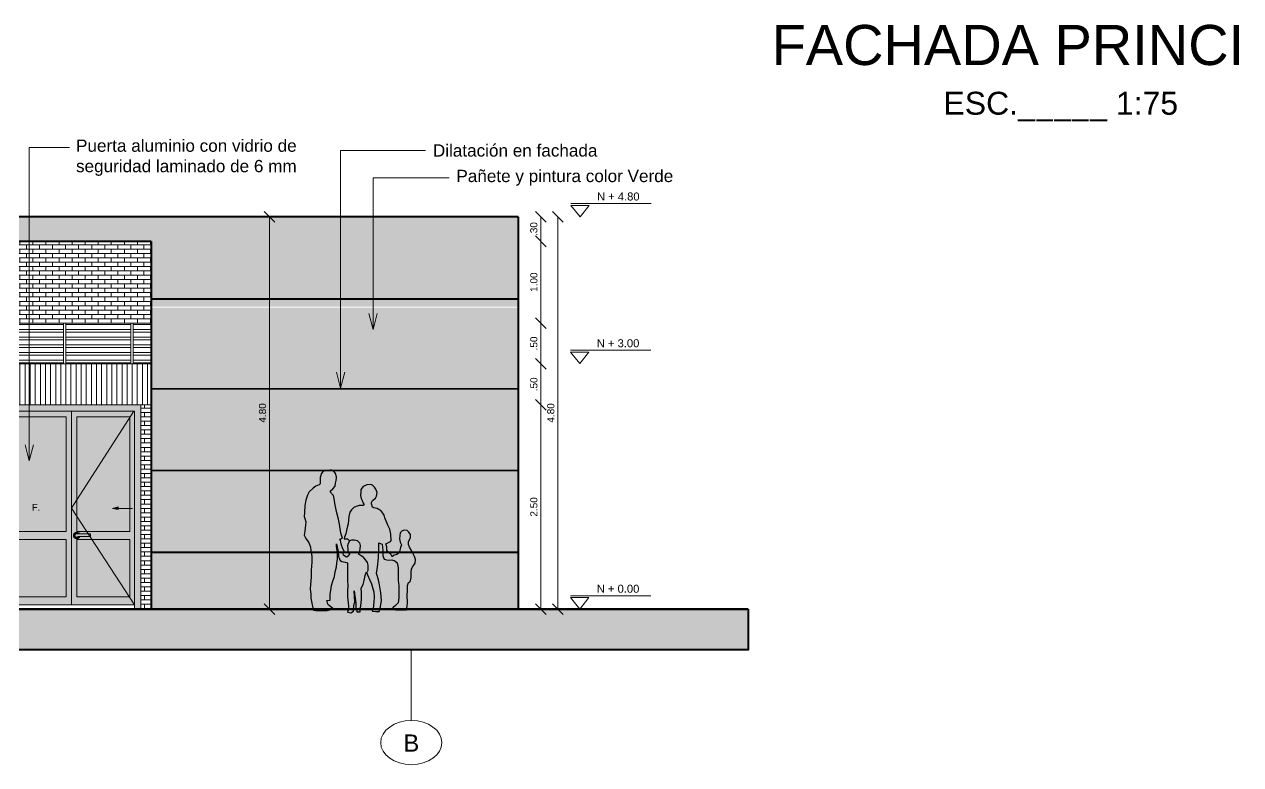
# Model space of a CAD drawing. Header units: metres. Extents: x 98211 to 98447, y 101204 to 101327.
# Drawn here: x 98413.26 to 98428.15, y 101306.68 to 101315.74 of the extents above; entities that cross this region are included whole.
import ezdxf
from ezdxf import colors
from ezdxf.entities.mleader import LeaderData, LeaderLine
from ezdxf.enums import TextEntityAlignment as Align
from ezdxf.math import Vec2, Vec3

# ---------------------------------------------------------------- set-up
doc = ezdxf.new("R2010")
doc.units = ezdxf.units.M
doc.header["$LTSCALE"] = 8
doc.header["$MEASUREMENT"] = 0
doc.header["$PDMODE"] = 1
doc.linetypes.add('DASHDOTX2', pattern=[2, 1, -0.5, 0, -0.5])
doc.linetypes.add('HIDDEN', pattern=[0.375, 0.25, -0.125])
doc.layers.get('0').update_dxf_attribs({"linetype": 'CONTINUOUS', "lineweight": 9})
doc.layers.get('DEFPOINTS').update_dxf_attribs({"linetype": 'CONTINUOUS'})
for name, color, linetype, lineweight in [('A-PLAN-ACHU1', 105, 'CONTINUOUS', 9), ('A-PLAN-ACHU3', 250, 'CONTINUOUS', 0), ('A-PUER', 36, 'CONTINUOUS', 13), ('A-VENT', 1, 'CONTINUOUS', 15), ('A_ACHURADADOS', 9, 'CONTINUOUS', 0), ('A_CARP-MAD', 46, 'CONTINUOUS', 18), ('A_EJES', 75, 'DASHDOTX2', 5), ('A_MURO-ACHU', 254, 'CONTINUOUS', 0), ('A_PLAN-3', 51, 'CONTINUOUS', 40), ('A_PLAN-5', 100, 'CONTINUOUS', 20), ('A_PLAN-8', 8, 'CONTINUOUS', 13), ('A_PROY', 16, 'HIDDEN', 5), ('A_PUER', 134, 'CONTINUOUS', 18), ('A_TEXT-DIM', 54, 'CONTINUOUS', 13), ('A_TEXT-IDEN', 5, 'CONTINUOUS', 18), ('A_TEXT-NIVL', 54, 'CONTINUOUS', 20), ('A_TEXT-NOTA', 53, 'CONTINUOUS', 20), ('A_TEXT-SIMB', 195, 'CONTINUOUS', 20), ('A_TEXT-TITL', 6, 'CONTINUOUS', 20), ('A_ZONA INTERVENCIÓN', 10, 'CONTINUOUS', 60)]:
    doc.layers.add(name, color=color, linetype=linetype, lineweight=lineweight)
doc.layers.add('ALZADOS$0$personas', color=7, linetype='CONTINUOUS')
doc.layers.add('ALZADOS$0$tr-blanco', color=7, linetype='CONTINUOUS')
doc.styles.add('ARIAL', font='arial.ttf')
doc.styles.add('DIM', font='arial.ttf')
doc.dimstyles.new('BAN_REP_1-50-2', dxfattribs={"dimtxt": 0.0875, "dimasz": 0.1313, "dimexe": 0.15, "dimexo": 0.03, "dimgap": 0.04, "dimtad": 1, "dimzin": 4, "dimdsep": 46, "dimtxsty": 'ARIAL', "dimblk": 'OBLIQUE', "dimcen": 0.075, "dimse1": 1, "dimse2": 1, "dimclrd": 256, "dimclre": 256, "dimclrt": 256, "dimadec": 0, "dimazin": 0, "dimtfac": 1, "dimtix": 1, "dimtofl": 0, "dimtmove": 1, "dimatfit": 3, "dimldrblk": 'OPEN90', "dimfxl": 1, "dimtolj": 1, "dimtzin": 0, "dimlwd": -1, "dimlwe": -1, "dimarcsym": 0})

# ---------------------------------------------------------------- blocks, each defined once
blk = doc.blocks.new('ALZADOS$0$02')
at = {"layer": 'ALZADOS$0$tr-blanco'}
h = blk.add_hatch(color=256, dxfattribs=at)
h.paths.add_polyline_path([(-0.341, 1.551), (-0.308, 1.584), (-0.279, 1.616), (-0.273, 1.655), (-0.266, 1.691), (-0.26, 1.72), (-0.26, 1.739), (-0.273, 1.782), (-0.292, 1.804), (-0.321, 1.824), (-0.347, 1.824), (-0.376, 1.82), (-0.419, 1.814), (-0.441, 1.798), (-0.461, 1.775), (-0.464, 1.756), (-0.471, 1.73), (-0.471, 1.694), (-0.474, 1.675), (-0.474, 1.649), (-0.483, 1.632), (-0.529, 1.616), (-0.561, 1.593), (-0.613, 1.542), (-0.636, 1.499), (-0.655, 1.438), (-0.668, 1.366), (-0.675, 1.279), (-0.678, 1.224), (-0.668, 1.201), (-0.655, 1.159), (-0.662, 1.113), (-0.668, 1.036), (-0.678, 0.984), (-0.665, 0.958), (-0.646, 0.929), (-0.62, 0.89), (-0.597, 0.831), (-0.591, 0.789), (-0.581, 0.714), (-0.581, 0.637), (-0.587, 0.533), (-0.587, 0.445), (-0.597, 0.351), (-0.6, 0.29), (-0.591, 0.231), (-0.591, 0.173), (-0.578, 0.108), (-0.568, 0.05), (-0.558, 0.02), (-0.526, 0.014), (-0.454, 0.014), (-0.38, 0.014), (-0.312, 0.033), (-0.308, 0.043), (-0.357, 0.079), (-0.373, 0.098), (-0.38, 0.131), (-0.386, 0.144), (-0.344, 0.15), (-0.341, 0.225), (-0.334, 0.273), (-0.324, 0.338), (-0.308, 0.393), (-0.289, 0.455), (-0.279, 0.513), (-0.26, 0.578), (-0.256, 0.624), (-0.25, 0.679), (-0.25, 0.76), (-0.26, 0.844), (-0.26, 0.873), (-0.24, 0.776), (-0.234, 0.705), (-0.224, 0.679), (-0.214, 0.659), (-0.191, 0.646), (-0.149, 0.64), (-0.12, 0.63), (-0.12, 0.601), (-0.12, 0.536), (-0.12, 0.468), (-0.12, 0.403), (-0.117, 0.335), (-0.12, 0.27), (-0.12, 0.192), (-0.11, 0.114), (-0.101, 0.03), (-0.11, 0.019), (-0.12, -0.006), (-0.075, -0.013), (-0.042, 0.006), (-0.041, 0.031), (-0.042, 0.033), (-0.036, 0.069), (-0.032, 0.101), (-0.026, 0.124), (-0.034, 0.269), (-0.013, 0.111), (-0.013, 0.046), (-0.005, 0.036), (0, 0), (0.042, 0), (0.041, 0.036), (0.04, 0.032), (0.052, 0.072), (0.062, 0.163), (0.062, 0.247), (0.055, 0.303), (0.084, 0.351), (0.097, 0.403), (0.107, 0.468), (0.127, 0.513), (0.14, 0.474), (0.169, 0.406), (0.191, 0.358), (0.204, 0.312), (0.221, 0.254), (0.224, 0.192), (0.221, 0.124), (0.211, 0.043), (0.198, 0.007), (0.247, 0.001), (0.289, 0.004), (0.305, 0.062), (0.318, 0.144), (0.308, 0.244), (0.295, 0.348), (0.279, 0.41), (0.263, 0.465), (0.256, 0.491), (0.269, 0.575), (0.279, 0.692), (0.286, 0.796), (0.286, 0.886), (0.328, 0.87), (0.337, 0.786), (0.337, 0.721), (0.354, 0.676), (0.406, 0.663), (0.451, 0.666), (0.49, 0.656), (0.522, 0.63), (0.535, 0.565), (0.535, 0.461), (0.535, 0.4), (0.542, 0.332), (0.542, 0.244), (0.542, 0.179), (0.535, 0.114), (0.493, 0.075), (0.467, 0.056), (0.461, 0.046), (0.477, 0.027), (0.501, 0.022), (0.586, 0.025), (0.639, 0.024), (0.649, 0.069), (0.652, 0.114), (0.649, 0.212), (0.652, 0.27), (0.655, 0.338), (0.668, 0.374), (0.688, 0.384), (0.701, 0.439), (0.701, 0.504), (0.704, 0.552), (0.724, 0.581), (0.753, 0.624), (0.756, 0.672), (0.746, 0.711), (0.711, 0.779), (0.681, 0.831), (0.665, 0.864), (0.668, 0.899), (0.691, 0.954), (0.691, 0.993), (0.672, 1.026), (0.649, 1.045), (0.61, 1.052), (0.584, 1.042), (0.561, 1.016), (0.555, 0.98), (0.552, 0.938), (0.561, 0.896), (0.578, 0.86), (0.565, 0.825), (0.552, 0.776), (0.519, 0.74), (0.503, 0.731), (0.471, 0.724), (0.458, 0.708), (0.438, 0.74), (0.402, 0.773), (0.386, 0.792), (0.386, 0.834), (0.373, 0.873), (0.435, 0.903), (0.445, 0.916), (0.438, 1), (0.425, 1.061), (0.402, 1.113), (0.363, 1.207), (0.354, 1.243), (0.337, 1.269), (0.308, 1.302), (0.286, 1.318), (0.263, 1.331), (0.221, 1.337), (0.204, 1.347), (0.191, 1.389), (0.191, 1.405), (0.204, 1.434), (0.243, 1.464), (0.253, 1.49), (0.263, 1.535), (0.247, 1.577), (0.23, 1.603), (0.204, 1.629), (0.178, 1.639), (0.13, 1.632), (0.084, 1.613), (0.052, 1.574), (0.052, 1.542), (0.049, 1.496), (0.055, 1.457), (0.071, 1.434), (0.084, 1.399), (0.094, 1.376), (0.084, 1.366), (0.032, 1.366), (-0.01, 1.357), (-0.036, 1.34), (-0.068, 1.314), (-0.091, 1.282), (-0.101, 1.224), (-0.11, 1.133), (-0.127, 1.068), (-0.14, 1.003), (-0.159, 0.958), (-0.162, 0.938), (-0.12, 0.938), (-0.101, 0.922), (-0.091, 0.916), (-0.109, 0.88), (-0.118, 0.847), (-0.115, 0.805), (-0.115, 0.783), (-0.117, 0.77), (-0.092, 0.746), (-0.102, 0.724), (-0.127, 0.701), (-0.143, 0.705), (-0.172, 0.727), (-0.175, 0.753), (-0.162, 0.776), (-0.185, 0.821), (-0.195, 0.857), (-0.204, 0.896), (-0.208, 0.922), (-0.217, 0.935), (-0.185, 0.945), (-0.204, 1.01), (-0.224, 1.126), (-0.237, 1.191), (-0.256, 1.272), (-0.279, 1.373), (-0.292, 1.46), (-0.302, 1.496), (-0.324, 1.522), (-0.334, 1.538)])
edge = h.paths.add_edge_path(flags=16)
edge.add_line((-0.091, 0.919), (-0.062, 0.924))
edge.add_line((-0.062, 0.924), (-0.029, 0.924))
edge.add_line((-0.029, 0.924), (0.006, 0.916))
edge.add_line((0.006, 0.916), (0.036, 0.886))
edge.add_line((0.036, 0.886), (0.045, 0.851))
edge.add_line((0.045, 0.851), (0.039, 0.805))
edge.add_line((0.039, 0.805), (0.029, 0.772))
edge.add_line((0.029, 0.772), (0.016, 0.75))
edge.add_line((0.016, 0.75), (0.068, 0.714))
edge.add_line((0.068, 0.714), (0.101, 0.679))
edge.add_line((0.101, 0.679), (0.136, 0.633))
edge.add_line((0.136, 0.633), (0.143, 0.601))
edge.add_line((0.143, 0.601), (0.143, 0.552))
edge.add_line((0.143, 0.552), (0.143, 0.53))
edge.add_line((0.143, 0.53), (0.133, 0.513))
blk.add_lwpolyline([(-0.341, 1.551), (-0.308, 1.584), (-0.279, 1.616), (-0.273, 1.655), (-0.266, 1.691), (-0.26, 1.72), (-0.26, 1.739), (-0.273, 1.782), (-0.292, 1.804), (-0.321, 1.824), (-0.347, 1.824), (-0.376, 1.82), (-0.419, 1.814), (-0.441, 1.798), (-0.461, 1.775), (-0.464, 1.756), (-0.471, 1.73), (-0.471, 1.694), (-0.474, 1.675), (-0.474, 1.649), (-0.483, 1.632), (-0.529, 1.616), (-0.561, 1.593), (-0.613, 1.542), (-0.636, 1.499), (-0.655, 1.438), (-0.668, 1.366), (-0.675, 1.279), (-0.678, 1.224), (-0.668, 1.201), (-0.655, 1.159), (-0.662, 1.113), (-0.668, 1.036), (-0.678, 0.984), (-0.665, 0.958), (-0.646, 0.929), (-0.62, 0.89), (-0.597, 0.831), (-0.591, 0.789), (-0.581, 0.714), (-0.581, 0.637), (-0.587, 0.533), (-0.587, 0.445), (-0.597, 0.351), (-0.6, 0.29), (-0.591, 0.231), (-0.591, 0.173), (-0.578, 0.108), (-0.568, 0.05), (-0.558, 0.02), (-0.526, 0.014), (-0.454, 0.014), (-0.38, 0.014), (-0.312, 0.033), (-0.308, 0.043), (-0.357, 0.079), (-0.373, 0.098), (-0.38, 0.131), (-0.386, 0.144), (-0.344, 0.15), (-0.341, 0.225), (-0.334, 0.273), (-0.324, 0.338), (-0.308, 0.393), (-0.289, 0.455), (-0.279, 0.513), (-0.26, 0.578), (-0.256, 0.624), (-0.25, 0.679), (-0.25, 0.76), (-0.26, 0.844), (-0.26, 0.873), (-0.24, 0.776), (-0.234, 0.705), (-0.224, 0.679), (-0.214, 0.659), (-0.191, 0.646), (-0.149, 0.64), (-0.12, 0.63), (-0.12, 0.601), (-0.12, 0.536), (-0.12, 0.468), (-0.12, 0.403), (-0.117, 0.335), (-0.12, 0.27), (-0.12, 0.192), (-0.11, 0.114), (-0.101, 0.03), (-0.11, 0.019), (-0.12, -0.006), (-0.075, -0.013), (-0.042, 0.006), (-0.041, 0.031), (-0.042, 0.033), (-0.036, 0.069), (-0.032, 0.101), (-0.026, 0.124), (-0.034, 0.269), (-0.013, 0.111), (-0.013, 0.046), (-0.005, 0.036), (0, 0), (0.042, 0), (0.041, 0.036), (0.04, 0.032), (0.052, 0.072), (0.062, 0.163), (0.062, 0.247), (0.055, 0.303), (0.084, 0.351), (0.097, 0.403), (0.107, 0.468), (0.127, 0.513), (0.14, 0.474), (0.169, 0.406), (0.191, 0.358), (0.204, 0.312), (0.221, 0.254), (0.224, 0.192), (0.221, 0.124), (0.211, 0.043), (0.198, 0.007), (0.247, 0.001), (0.289, 0.004), (0.305, 0.062), (0.318, 0.144), (0.308, 0.244), (0.295, 0.348), (0.279, 0.41), (0.263, 0.465), (0.256, 0.491), (0.269, 0.575), (0.279, 0.692), (0.286, 0.796), (0.286, 0.886), (0.328, 0.87), (0.337, 0.786), (0.337, 0.721), (0.354, 0.676), (0.406, 0.663), (0.451, 0.666), (0.49, 0.656), (0.522, 0.63), (0.535, 0.565), (0.535, 0.461), (0.535, 0.4), (0.542, 0.332), (0.542, 0.244), (0.542, 0.179), (0.535, 0.114), (0.493, 0.075), (0.467, 0.056), (0.461, 0.046), (0.477, 0.027), (0.501, 0.022), (0.586, 0.025), (0.639, 0.024), (0.649, 0.069), (0.652, 0.114), (0.649, 0.212), (0.652, 0.27), (0.655, 0.338), (0.668, 0.374), (0.688, 0.384), (0.701, 0.439), (0.701, 0.504), (0.704, 0.552), (0.724, 0.581), (0.753, 0.624), (0.756, 0.672), (0.746, 0.711), (0.711, 0.779), (0.681, 0.831), (0.665, 0.864), (0.668, 0.899), (0.691, 0.954), (0.691, 0.993), (0.672, 1.026), (0.649, 1.045), (0.61, 1.052), (0.584, 1.042), (0.561, 1.016), (0.555, 0.98), (0.552, 0.938), (0.561, 0.896), (0.578, 0.86), (0.565, 0.825), (0.552, 0.776), (0.519, 0.74), (0.503, 0.731), (0.471, 0.724), (0.458, 0.708), (0.438, 0.74), (0.402, 0.773), (0.386, 0.792), (0.386, 0.834), (0.373, 0.873), (0.435, 0.903), (0.445, 0.916), (0.438, 1), (0.425, 1.061), (0.402, 1.113), (0.363, 1.207), (0.354, 1.243), (0.337, 1.269), (0.308, 1.302), (0.286, 1.318), (0.263, 1.331), (0.221, 1.337), (0.204, 1.347), (0.191, 1.389), (0.191, 1.405), (0.204, 1.434), (0.243, 1.464), (0.253, 1.49), (0.263, 1.535), (0.247, 1.577), (0.23, 1.603), (0.204, 1.629), (0.178, 1.639), (0.13, 1.632), (0.084, 1.613), (0.052, 1.574), (0.052, 1.542), (0.049, 1.496), (0.055, 1.457), (0.071, 1.434), (0.084, 1.399), (0.094, 1.376), (0.084, 1.366), (0.032, 1.366), (-0.01, 1.357), (-0.036, 1.34), (-0.068, 1.314), (-0.091, 1.282), (-0.101, 1.224), (-0.11, 1.133), (-0.127, 1.068), (-0.14, 1.003), (-0.159, 0.958), (-0.162, 0.938), (-0.12, 0.938), (-0.101, 0.922), (-0.091, 0.916), (-0.109, 0.88), (-0.118, 0.847), (-0.115, 0.805), (-0.115, 0.783), (-0.117, 0.77), (-0.092, 0.746), (-0.102, 0.724), (-0.127, 0.701), (-0.143, 0.705), (-0.172, 0.727), (-0.175, 0.753), (-0.162, 0.776), (-0.185, 0.821), (-0.195, 0.857), (-0.204, 0.896), (-0.208, 0.922), (-0.217, 0.935), (-0.185, 0.945), (-0.204, 1.01), (-0.224, 1.126), (-0.237, 1.191), (-0.256, 1.272), (-0.279, 1.373), (-0.292, 1.46), (-0.302, 1.496), (-0.324, 1.522), (-0.334, 1.538)], close=True)
blk.add_lwpolyline([(-0.091, 0.919), (-0.062, 0.924), (-0.029, 0.924), (0.006, 0.916), (0.036, 0.886), (0.045, 0.851), (0.039, 0.805), (0.029, 0.772), (0.016, 0.75), (0.068, 0.714), (0.101, 0.679), (0.136, 0.633), (0.143, 0.601), (0.143, 0.552), (0.143, 0.53), (0.133, 0.513)])
blk = doc.blocks.new('EJE')
at = {"layer": 'A_TEXT-SIMB'}
blk.add_ellipse((0, 0), major_axis=(-0.625, 0), ratio=0.72, dxfattribs=at)
at = {"layer": 'A_TEXT-IDEN', "style": 'ARIAL'}
blk.add_attdef('EJE', text='', height=0.35, dxfattribs=at).set_placement((0, -0.184), align=Align.CENTER)
blk = doc.blocks.new('A$C58775FF0')
at = {"layer": 'A-PLAN-ACHU3'}
h = blk.add_hatch(color=252, dxfattribs=at)
h.dxf.hatch_style = 1
h.set_gradient(color1=(132, 132, 132), rotation=102, tint=1)
h.paths.add_polyline_path([(-0.011, -0.039), (-0.011, -0.02, -1.732051), (0.023, -0.001), (0.023, -0.034, 4.427005)])
at = {"layer": 'A-VENT', "transparency": 33554687}
h = blk.add_hatch(color=256, dxfattribs=at)
h.dxf.hatch_style = 1
h.set_gradient(color1=(91, 91, 91), color2=(132, 132, 132), rotation=90, tint=1, name='SPHERICAL')
edge = h.paths.add_edge_path()
edge.add_line((0.023, -0.001), (0.023, -0.162))
edge.add_arc((0.015, -0.162), 0.00755, -90, 0, ccw=False)
edge.add_line((0.015, -0.17), (-0.004, -0.17))
edge.add_arc((-0.004, -0.162), 0.00755, 180, 270, ccw=False)
edge.add_line((-0.011, -0.162), (-0.011, -0.02))
edge.add_arc((0, -0.001), 0.0226, 0, 240, ccw=False)
at = {"layer": 'A-VENT'}
blk.add_lwpolyline([(-0.011, -0.039, -4.427005), (0.023, -0.034)], format="xyb", dxfattribs=at)
blk.add_lwpolyline([(0.023, -0.001), (0.023, -0.162, -0.414214), (0.015, -0.17), (-0.004, -0.17, -0.414214), (-0.011, -0.162), (-0.011, -0.02, -1.732051)], format="xyb", close=True, dxfattribs=at)
blk = doc.blocks.new('Puerta 4')
at = {"layer": 'A-PLAN-ACHU1', "true_color": 0x53c6c6, "transparency": 33554610}
h = blk.add_hatch(color=133, dxfattribs=at)
h.dxf.hatch_style = 1
h.set_gradient(color1=(158, 231, 255), tint=1)
h.paths.add_polyline_path([(99487.234, 101774.102), (99487.884, 101774.102), (99487.884, 101772.7), (99487.234, 101772.7)])
h = blk.add_hatch(color=133, dxfattribs=at)
h.dxf.hatch_style = 1
h.set_gradient(color1=(158, 231, 255), rotation=180, tint=1)
h.paths.add_polyline_path([(99488.664, 101774.102), (99488.014, 101774.102), (99488.014, 101772.7), (99488.664, 101772.7)])
h = blk.add_hatch(color=133, dxfattribs=at)
h.dxf.hatch_style = 1
h.set_gradient(color1=(158, 231, 255), tint=1)
h.paths.add_polyline_path([(99487.234, 101772.6), (99487.884, 101772.6), (99487.884, 101771.9), (99487.234, 101771.9)])
h = blk.add_hatch(color=133, dxfattribs=at)
h.dxf.hatch_style = 1
h.set_gradient(color1=(158, 231, 255), rotation=180, tint=1)
h.paths.add_polyline_path([(99488.664, 101772.6), (99488.014, 101772.6), (99488.014, 101771.9), (99488.664, 101771.9)])
at = {"layer": 'A-PUER', "transparency": 33554687}
h = blk.add_hatch(color=256, dxfattribs=at)
h.dxf.hatch_style = 1
h.set_gradient(color1=(91, 91, 91), color2=(214, 214, 214), tint=1, name='CURVED')
h.paths.add_polyline_path([(99488.799, 101771.75), (99488.719, 101771.75), (99488.719, 101774.17), (99487.179, 101774.17), (99487.179, 101771.75), (99487.099, 101771.75), (99487.099, 101774.25), (99488.799, 101774.25)])
h = blk.add_hatch(color=256, dxfattribs=at)
h.dxf.hatch_style = 1
h.set_gradient(color1=(132, 132, 132), tint=1, name='CURVED')
h.paths.add_polyline_path([(99487.949, 101774.17), (99487.179, 101774.17), (99487.179, 101771.8), (99487.949, 101771.8)])
h.paths.add_polyline_path([(99487.884, 101771.9), (99487.234, 101771.9), (99487.234, 101772.6), (99487.884, 101772.6)], flags=16)
h.paths.add_polyline_path([(99487.884, 101772.7), (99487.234, 101772.7), (99487.234, 101774.102), (99487.884, 101774.102)], flags=16)
h = blk.add_hatch(color=256, dxfattribs=at)
h.dxf.hatch_style = 1
h.set_gradient(color1=(132, 132, 132), tint=1, name='CURVED')
h.paths.add_polyline_path([(99487.949, 101774.17), (99488.719, 101774.17), (99488.719, 101771.8), (99487.949, 101771.8)])
h.paths.add_polyline_path([(99488.664, 101772.7), (99488.664, 101774.102), (99488.014, 101774.102), (99488.014, 101772.7)], flags=16)
h.paths.add_polyline_path([(99488.014, 101772.6), (99488.014, 101771.9), (99488.664, 101771.9), (99488.664, 101772.6)], flags=16)
edge = h.paths.add_edge_path(flags=16)
edge.add_arc((99488.175, 101772.664), 0.00755, 0, 90)
edge.add_line((99488.175, 101772.672), (99488.047, 101772.672))
edge.add_arc((99488.014, 101772.649), 0.04, 34.4744, 343.5595)
edge.add_line((99488.052, 101772.638), (99488.175, 101772.638))
edge.add_arc((99488.175, 101772.645), 0.00755, 270, 360)
edge.add_line((99488.183, 101772.645), (99488.183, 101772.664))
edge = h.paths.add_edge_path(flags=0)
edge.add_arc((99488.487, 101772.102), 0.118, 180, 270)
edge.add_arc((99488.487, 101772.102), 0.118, 270, 360)
edge.add_arc((99488.487, 101772.102), 0.118, 0, 90)
edge.add_arc((99488.487, 101772.102), 0.118, 90, 180)
h.paths.add_polyline_path([(99488.595, 101772.03), (99488.379, 101772.03), (99488.595, 101772.174)], flags=0)
at = {"layer": 'A_TEXT-NOTA'}
h = blk.add_hatch(color=256, dxfattribs=at)
h.paths.add_polyline_path([(99488.453, 101772.981), (99488.519, 101772.981), (99488.519, 101773.003)])
h.paths.add_polyline_path([(99488.519, 101772.967), (99488.519, 101772.981), (99488.453, 101772.981)])
at = {"layer": 'A-PUER'}
for points in [[(99488.799, 101771.75), (99488.719, 101771.75), (99488.719, 101774.17), (99487.179, 101774.17), (99487.179, 101771.75), (99487.099, 101771.75), (99487.099, 101774.25), (99488.799, 101774.25)], [(99487.949, 101774.17), (99487.179, 101774.17), (99487.179, 101771.8), (99487.949, 101771.8)], [(99487.949, 101774.17), (99488.719, 101774.17), (99488.719, 101771.8), (99487.949, 101771.8)], [(99487.234, 101774.102), (99487.884, 101774.102), (99487.884, 101772.7), (99487.234, 101772.7)], [(99488.664, 101774.102), (99488.014, 101774.102), (99488.014, 101772.7), (99488.664, 101772.7)], [(99487.234, 101772.6), (99487.884, 101772.6), (99487.884, 101771.9), (99487.234, 101771.9)], [(99488.664, 101772.6), (99488.014, 101772.6), (99488.014, 101771.9), (99488.664, 101771.9)]]:
    blk.add_lwpolyline(points, close=True, dxfattribs=at)
at = {"layer": 'A_PROY', "ltscale": 2}
blk.add_lwpolyline([(99488.719, 101771.8), (99487.949, 101772.985), (99488.714, 101774.17)], dxfattribs=at)
at = {"layer": 'A_TEXT-NOTA'}
blk.add_lwpolyline([(99488.698, 101772.981), (99488.453, 101772.981), (99488.519, 101773.003), (99488.519, 101772.967), (99488.453, 101772.981)], dxfattribs=at)
at = {"layer": 'A-PUER', "rotation": 90.00000000000001}
blk.add_blockref('A$C58775FF0', (99488.013, 101772.649), dxfattribs=at)
at = {"layer": 'A_TEXT-NOTA', "insert": (99487.565, 101773.036), "char_height": 0.08, "width": 18.16291, "attachment_point": 3, "style": 'DIM'}
blk.add_mtext('F.', dxfattribs=at)
blk = doc.blocks.new('NIVEL ARQUITECTONICO')
at = {"layer": 'A_TEXT-NIVL'}
blk.add_line((-0.88, 0), (0, 0), dxfattribs=at)
blk.add_lwpolyline([(-0.776, -0.146), (-0.678, -0.021), (-0.878, -0.021)], close=True, dxfattribs=at)
at = {"layer": 'A_TEXT-NOTA', "linetype": 'Continuous', "style": 'ARIAL'}
blk.add_attdef('Q', (-0.592, 0.032), '', height=0.0875, dxfattribs=at)
blk = doc.blocks.new('_Open30')
at = {"color": 0, "linetype": 'ByBlock', "lineweight": -2}
for p, q in [((-1, 0.268), (0, 0)), ((0, 0), (-1, -0.268)), ((0, 0), (-1, 0))]:
    blk.add_line(p, q, dxfattribs=at)
blk = doc.blocks.new('_Oblique')
at = {"color": 0, "linetype": 'ByBlock', "lineweight": -2}
blk.add_line((-0.5, -0.5), (0.5, 0.5), dxfattribs=at)
blk = doc.blocks.new('*D211')
at = {"layer": 'A_TEXT-DIM', "transparency": 16777216}
blk.add_line((98419.581, 101308.58), (98419.581, 101311.08), dxfattribs=at)
at = {"layer": 'DEFPOINTS', "color": 0, "transparency": 16777216}
for p in [(98419.306, 101311.08), (98419.581, 101311.08), (98419.306, 101308.58)]:
    blk.add_point(p, dxfattribs=at)
at = {"layer": 'A_TEXT-DIM', "transparency": 16777216, "xscale": 0.1313, "yscale": 0.1313, "zscale": 0.1313}
for p, rotation in [((98419.581, 101311.08), 90), ((98419.581, 101308.58), 270)]:
    blk.add_blockref('_Oblique', p, dxfattribs=dict(at, rotation=rotation))
at = {"layer": 'A_TEXT-DIM', "transparency": 16777216, "insert": (98419.497, 101309.83), "char_height": 0.0875, "attachment_point": 5, "rotation": 90, "style": 'ARIAL'}
blk.add_mtext('\\A1;2.50', dxfattribs=at)
blk = doc.blocks.new('_Open90')
at = {"color": 0, "linetype": 'ByBlock', "lineweight": -2}
for p, q in [((0, 0), (-1, 0)), ((-0.5, 0.5), (0, 0)), ((0, 0), (-0.5, -0.5))]:
    blk.add_line(p, q, dxfattribs=at)
blk = doc.blocks.new('*D212')
at = {"layer": 'A_TEXT-DIM', "transparency": 16777216}
blk.add_line((98419.581, 101311.08), (98419.581, 101311.58), dxfattribs=at)
at = {"layer": 'DEFPOINTS', "color": 0, "transparency": 16777216}
for p in [(98419.296, 101311.58, -1193.422), (98419.581, 101311.58), (98419.306, 101311.08)]:
    blk.add_point(p, dxfattribs=at)
at = {"layer": 'A_TEXT-DIM', "transparency": 16777216, "xscale": 0.1313, "yscale": 0.1313, "zscale": 0.1313}
for p, rotation in [((98419.581, 101311.58), 90), ((98419.581, 101311.08), 270)]:
    blk.add_blockref('_Oblique', p, dxfattribs=dict(at, rotation=rotation))
at = {"layer": 'A_TEXT-DIM', "transparency": 16777216, "insert": (98419.497, 101311.33), "char_height": 0.0875, "attachment_point": 5, "rotation": 90, "style": 'ARIAL'}
blk.add_mtext('\\A1;.50', dxfattribs=at)
blk = doc.blocks.new('*D213')
at = {"layer": 'A_TEXT-DIM', "transparency": 16777216}
blk.add_line((98419.581, 101311.58), (98419.581, 101312.08), dxfattribs=at)
at = {"layer": 'DEFPOINTS', "color": 0, "transparency": 16777216}
for p in [(98419.296, 101312.08, -1193.422), (98419.581, 101312.08), (98419.296, 101311.58, -1193.422)]:
    blk.add_point(p, dxfattribs=at)
at = {"layer": 'A_TEXT-DIM', "transparency": 16777216, "xscale": 0.1313, "yscale": 0.1313, "zscale": 0.1313}
for p, rotation in [((98419.581, 101312.08), 90), ((98419.581, 101311.58), 270)]:
    blk.add_blockref('_Oblique', p, dxfattribs=dict(at, rotation=rotation))
at = {"layer": 'A_TEXT-DIM', "transparency": 16777216, "insert": (98419.497, 101311.83), "char_height": 0.0875, "attachment_point": 5, "rotation": 90, "style": 'ARIAL'}
blk.add_mtext('\\A1;.50', dxfattribs=at)
blk = doc.blocks.new('*D214')
at = {"layer": 'A_TEXT-DIM', "transparency": 16777216}
blk.add_line((98419.581, 101312.08), (98419.581, 101313.08), dxfattribs=at)
at = {"layer": 'DEFPOINTS', "color": 0, "transparency": 16777216}
for p in [(98419.296, 101313.08), (98419.581, 101313.08), (98419.296, 101312.08, -1193.422)]:
    blk.add_point(p, dxfattribs=at)
at = {"layer": 'A_TEXT-DIM', "transparency": 16777216, "xscale": 0.1313, "yscale": 0.1313, "zscale": 0.1313}
for p, rotation in [((98419.581, 101313.08), 90), ((98419.581, 101312.08), 270)]:
    blk.add_blockref('_Oblique', p, dxfattribs=dict(at, rotation=rotation))
at = {"layer": 'A_TEXT-DIM', "transparency": 16777216, "insert": (98419.497, 101312.58), "char_height": 0.0875, "attachment_point": 5, "rotation": 90, "style": 'ARIAL'}
blk.add_mtext('\\A1;1.00', dxfattribs=at)
blk = doc.blocks.new('*D215')
at = {"layer": 'A_TEXT-DIM', "transparency": 16777216}
blk.add_line((98419.789, 101308.58), (98419.789, 101313.38), dxfattribs=at)
at = {"layer": 'DEFPOINTS', "color": 0, "transparency": 16777216}
for p in [(98419.789, 101313.38), (98420.296, 101313.38, -1193.422), (98419.306, 101308.58)]:
    blk.add_point(p, dxfattribs=at)
at = {"layer": 'A_TEXT-DIM', "transparency": 16777216, "xscale": 0.1313, "yscale": 0.1313, "zscale": 0.1313}
for p, rotation in [((98419.789, 101313.38), 90), ((98419.789, 101308.58), 270)]:
    blk.add_blockref('_Oblique', p, dxfattribs=dict(at, rotation=rotation))
at = {"layer": 'A_TEXT-DIM', "transparency": 16777216, "insert": (98419.704, 101310.98), "char_height": 0.0875, "attachment_point": 5, "rotation": 90, "style": 'ARIAL'}
blk.add_mtext('\\A1;4.80', dxfattribs=at)
blk = doc.blocks.new('*D216')
at = {"layer": 'A_TEXT-DIM', "transparency": 16777216}
blk.add_line((98419.581, 101313.08), (98419.581, 101313.38), dxfattribs=at)
at = {"layer": 'DEFPOINTS', "color": 0, "transparency": 16777216}
for p in [(98419.581, 101313.38), (98420.296, 101313.38, -1193.422), (98419.296, 101313.08)]:
    blk.add_point(p, dxfattribs=at)
at = {"layer": 'A_TEXT-DIM', "transparency": 16777216, "xscale": 0.1313, "yscale": 0.1313, "zscale": 0.1313}
for p, rotation in [((98419.581, 101313.38), 90), ((98419.581, 101313.08), 270)]:
    blk.add_blockref('_Oblique', p, dxfattribs=dict(at, rotation=rotation))
at = {"layer": 'A_TEXT-DIM', "transparency": 16777216, "insert": (98419.496, 101313.23), "char_height": 0.0875, "attachment_point": 5, "rotation": 90, "style": 'ARIAL'}
blk.add_mtext('\\A1;.30', dxfattribs=at)
blk = doc.blocks.new('*D234')
at = {"layer": 'A_TEXT-DIM', "transparency": 16777216}
blk.add_line((98416.258, 101308.58), (98416.258, 101313.38), dxfattribs=at)
at = {"layer": 'DEFPOINTS', "color": 0, "transparency": 16777216}
for p in [(98414.975, 101313.38), (98416.258, 101313.38), (98414.974, 101308.58)]:
    blk.add_point(p, dxfattribs=at)
at = {"layer": 'A_TEXT-DIM', "transparency": 16777216, "xscale": 0.1313, "yscale": 0.1313, "zscale": 0.1313}
for p, rotation in [((98416.258, 101313.38), 90), ((98416.258, 101308.58), 270)]:
    blk.add_blockref('_Oblique', p, dxfattribs=dict(at, rotation=rotation))
at = {"layer": 'A_TEXT-DIM', "transparency": 16777216, "insert": (98416.174, 101310.98), "char_height": 0.0875, "attachment_point": 5, "rotation": 90, "style": 'ARIAL'}
blk.add_mtext('\\A1;4.80', dxfattribs=at)

msp = doc.modelspace()

# ---------------------------------------------------------------- hatches: boundary and pattern name
at = {"layer": 'A_ACHURADADOS'}
h = msp.add_hatch(dxfattribs=at)
h.set_pattern_fill('ANSI31', color=256, scale=0.5, angle=225, style=0)
h.set_pattern_definition([(270, (98424.765537, 101337.34588), (0.0625, -2e-17), [])])
h.paths.add_polyline_path([(98410.71, 101311.58), (98410.71, 101311.08), (98414.81, 101311.08), (98414.81, 101311.58)])
at = {"layer": 'A_CARP-MAD'}
h = msp.add_hatch(dxfattribs=at)
h.set_pattern_fill('ANSI32,_O', color=256, scale=0.25, angle=135)
h.set_pattern_definition([(180, (0, 0), (-1e-17, -0.09375), []), (180, (-0.03125, 0.03125), (-1e-17, -0.09375), [])])
h.paths.add_polyline_path([(98411.287, 101312.08), (98410.71, 101312.08), (98410.71, 101311.58), (98411.287, 101311.58)])
h.paths.add_polyline_path([(98412.084, 101312.08), (98411.317, 101312.08), (98411.317, 101311.58), (98412.084, 101311.58)])
h.paths.add_polyline_path([(98412.91, 101312.08), (98412.114, 101312.08), (98412.114, 101311.58), (98412.91, 101311.58)])
h.paths.add_polyline_path([(98413.736, 101312.08), (98412.94, 101312.08), (98412.94, 101311.58), (98413.736, 101311.58)])
h.paths.add_polyline_path([(98414.561, 101312.08), (98413.766, 101312.08), (98413.766, 101311.58), (98414.561, 101311.58)])
h.paths.add_polyline_path([(98414.81, 101312.08), (98414.591, 101312.08), (98414.591, 101311.58), (98414.81, 101311.58)])
at = {"layer": 'A_MURO-ACHU', "true_color": 0xb8b298}
h = msp.add_hatch(color=253, dxfattribs=at)
h.dxf.hatch_style = 1
h.paths.add_polyline_path([(98414.81, 101312.28), (98414.81, 101313.08), (98410.01, 101313.08), (98410.01, 101313.38), (98419.306, 101313.38), (98419.306, 101312.28)])
h.paths.add_polyline_path([(98419.306, 101312.27), (98419.306, 101311.28), (98414.81, 101311.28), (98414.81, 101312.27)])
h.paths.add_polyline_path([(98414.81, 101310.28), (98414.81, 101311.27), (98419.306, 101311.27), (98419.306, 101310.28)])
h.paths.add_polyline_path([(98419.306, 101310.27), (98419.306, 101309.28), (98414.81, 101309.28), (98414.81, 101310.08), (98414.81, 101310.27)])
h.paths.add_polyline_path([(98419.306, 101309.27), (98419.306, 101308.58), (98414.81, 101308.58), (98414.81, 101309.27)])
at = {"layer": 'A_PLAN-8'}
h = msp.add_hatch(dxfattribs=at)
h.set_pattern_fill('AR-BRSTD,_O', color=256, scale=0.02, angle=-0.0001)
h.set_pattern_definition([(359.99990868, (0, 0), (8.5014e-08, 0.05334), []), (89.99990868, (0, 0), (-0.079999914985, 0.053340127506), [0.05334, -0.05334])])
h.paths.add_polyline_path([(98410.71, 101313.08), (98410.71, 101312.08), (98414.81, 101312.08), (98414.81, 101313.08)])
h = msp.add_hatch(dxfattribs=at)
h.set_pattern_fill('AR-BRSTD,_O', color=256, scale=0.02, angle=-0.0001)
h.set_pattern_definition([(359.99990868, (-11.273416, 0.560294), (8.5014e-08, 0.05334), []), (89.99990868, (-11.27342, 0.560294), (-0.079999914985, 0.053340127506), [0.05334, -0.05334])])
h.paths.add_polyline_path([(98412.984, 101311.08), (98410.71, 101311.08), (98410.71, 101308.58), (98412.984, 101308.58)])
h.paths.add_polyline_path([(98414.81, 101311.08), (98414.684, 101311.08), (98414.684, 101308.58), (98414.81, 101308.58)])
at = {"layer": 'A_ZONA INTERVENCIÓN'}
h = msp.add_hatch(color=7, dxfattribs=at)
h.dxf.hatch_style = 1
h.paths.add_polyline_path([(98422.119, 101308.58), (98422.119, 101308.08), (98407.632, 101308.08), (98407.632, 101308.58)])

# ---------------------------------------------------------------- linework, layer by layer
at = {"layer": 'A_ACHURADADOS'}
for p, q in [((98414.81, 101312.38), (98419.306, 101312.38)), ((98414.81, 101312.37), (98419.306, 101312.37)), ((98414.81, 101311.28), (98419.306, 101311.28)), ((98414.81, 101311.27), (98419.306, 101311.27)), ((98414.81, 101310.28), (98419.306, 101310.28)), ((98414.81, 101310.27), (98419.306, 101310.27)), ((98414.81, 101309.28), (98419.306, 101309.28)), ((98414.81, 101309.27), (98419.306, 101309.27))]:
    msp.add_line(p, q, dxfattribs=at)
at = {"layer": 'A_CARP-MAD'}
for p, q in [((98413.736, 101312.08), (98413.736, 101311.58)), ((98413.766, 101312.08), (98413.766, 101311.58)), ((98414.561, 101312.08), (98414.561, 101311.58)), ((98414.591, 101312.08), (98414.591, 101311.58))]:
    msp.add_line(p, q, dxfattribs=at)
at = {"layer": 'A_EJES'}
msp.add_line((98417.996, 101308.08), (98417.996, 101307.216), dxfattribs=at)
at = {"layer": 'A_PLAN-3'}
for p, q in [((98419.306, 101313.38), (98410.01, 101313.38)), ((98419.306, 101313.38), (98419.306, 101308.58)), ((98414.81, 101313.08), (98410.71, 101313.08)), ((98414.81, 101313.08), (98414.81, 101308.58)), ((98422.119, 101308.58), (98407.632, 101308.58)), ((98422.119, 101308.08), (98407.632, 101308.08))]:
    msp.add_line(p, q, dxfattribs=at)
msp.add_lwpolyline([(98422.119, 101308.58), (98422.119, 101308.08), (98407.632, 101308.08), (98407.632, 101308.58), (98422.119, 101308.58)], dxfattribs=at)
at = {"layer": 'A_PLAN-5'}
for p, q in [((98414.81, 101312.08), (98410.71, 101312.08)), ((98414.81, 101311.58), (98410.71, 101311.58)), ((98414.81, 101311.08), (98410.71, 101311.08))]:
    msp.add_line(p, q, dxfattribs=at)

# ---------------------------------------------------------------- block references
at = {"color": 1, "xscale": 1.12, "yscale": 1.12, "zscale": 1.12}
for p, values in [((98420.933, 101313.544), {'Q': 'N + 4.80'}), ((98420.93, 101311.748), {'Q': 'N + 3.00'}), ((98420.93, 101308.744), {'Q': 'N + 0.00'})]:
    msp.add_blockref('NIVEL ARQUITECTONICO', p, dxfattribs=at).add_auto_attribs(values)
at = {"xscale": 0.6, "yscale": 0.6, "zscale": 0.6}
msp.add_blockref('EJE', (98417.996, 101306.946), dxfattribs=at).add_auto_attribs({'EJE': 'B'})
at = {"layer": 'A_PUER'}
msp.add_blockref('Puerta 4', (-1074.115, -463.17), dxfattribs=at)
at = {"layer": 'ALZADOS$0$personas', "xscale": 0.9499999999999887, "yscale": 0.9499999999999887, "zscale": 0.9499999999999887, "rotation": 359.999661620662}
msp.add_blockref('ALZADOS$0$02', (98417.328, 101308.548), dxfattribs=at)

# ---------------------------------------------------------------- texts
at = {"layer": 'A_TEXT-TITL', "insert": (98418.046, 101315.728), "char_height": 0.24529, "width": 15.80658, "attachment_point": 1, "style": 'DIM'}
msp.add_mtext('\\pxqc;{\\H2x;FACHADA PRINCIPAL\\P\\H0.57143x;ESC._____ 1:75}', dxfattribs=at)

# ---------------------------------------------------------------- dimensions: what is measured, and where the dimension line sits
at = {"layer": 'A_TEXT-DIM'}
for base, p1, p2, picture, middle in [((98416.258, 101313.38), (98414.974, 101308.58), (98414.975, 101313.38), '*D234', (98416.174, 101310.98)), ((98419.581, 101313.38), (98419.296, 101313.08), (98420.296, 101313.38, -1193.422), '*D216', (98419.496, 101313.23)), ((98419.789, 101313.38), (98419.306, 101308.58), (98420.296, 101313.38, -1193.422), '*D215', (98419.704, 101310.98)), ((98419.581, 101313.08), (98419.296, 101312.08, -1193.422), (98419.296, 101313.08), '*D214', (98419.497, 101312.58)), ((98419.581, 101312.08), (98419.296, 101311.58, -1193.422), (98419.296, 101312.08, -1193.422), '*D213', (98419.497, 101311.83)), ((98419.581, 101311.58), (98419.306, 101311.08), (98419.296, 101311.58, -1193.422), '*D212', (98419.497, 101311.33)), ((98419.581, 101311.08), (98419.306, 101308.58), (98419.306, 101311.08), '*D211', (98419.497, 101309.83))]:
    dim = msp.add_linear_dim(base=base, p1=p1, p2=p2, angle=90, dimstyle='BAN_REP_1-50-2', dxfattribs=at)
    dim.commit()
    dim.dimension.update_dxf_attribs({"geometry": picture, "text_midpoint": middle})

# ---------------------------------------------------------------- leaders
at = {"layer": 'A_TEXT-NOTA'}
ml = msp.add_multileader_mtext('Standard', dxfattribs=at)
ml.set_content('{\\fArial|b0|i0|c0|p32;Puerta aluminio con vidrio de seguridad laminado de 6 mm}', color=256, style='ARIAL')
ml.set_leader_properties(color=256, linetype='ByLayer', lineweight=-1)
ml.set_arrow_properties(name='OPEN30')
ml.build(insert=Vec2(0, 0))
ml.multileader.update_dxf_attribs({"dogleg_length": 0.78, "arrow_head_size": 0.195})
ctx = ml.context
ctx.base_point, ctx.char_height, ctx.arrow_head_size, ctx.landing_gap_size, ctx.plane_origin = Vec3(98413.809, 101314.229), 0.15, 0.195, 0.09, Vec3(98410.928, 101309.785)
ctx.text_align_type = 1
notes = []
notes.append((ctx, [(0, (1, 1, 0), (98413.318, 101314.229), (1, 0), 0.491, [(0, [(98413.318, 101310.393)], 0, [])])]))
ctx.mtext.insert, ctx.mtext.width, ctx.mtext.alignment, ctx.mtext.flow_direction = Vec3(98415.241, 101314.326), 2.79535, 2, 5
ml = msp.add_multileader_mtext('Standard', dxfattribs=at)
ml.set_content('{\\fArial|b0|i0|c0|p32;Dilatación en fachada}', color=256, style='ARIAL')
ml.set_leader_properties(color=256, linetype='ByLayer', lineweight=-1)
ml.set_arrow_properties(name='OPEN30')
ml.build(insert=Vec2(0, 0))
ml.multileader.update_dxf_attribs({"dogleg_length": 0.78, "arrow_head_size": 0.195})
ctx = ml.context
ctx.base_point, ctx.char_height, ctx.arrow_head_size, ctx.landing_gap_size, ctx.plane_origin = Vec3(98418.17, 101314.191), 0.15, 0.195, 0.09, Vec3(98415.863, 101316.154)
notes.append((ctx, [(1, (1, 1, 0), (98417.13, 101314.191), (1, 0), 1.041, [(0, [(98417.13, 101311.283)], 0, [])])]))
ctx.mtext.insert, ctx.mtext.rotation, ctx.mtext.width, ctx.mtext.flow_direction = Vec3(98418.26, 101314.267), 6.283185, 4.31253, 5
ml = msp.add_multileader_mtext('Standard', dxfattribs=at)
ml.set_content('{\\fArial|b0|i0|c0|p32;Pañete y pintura color Verde }', color=256, style='ARIAL')
ml.set_leader_properties(color=256, linetype='ByLayer', lineweight=-1)
ml.set_arrow_properties(name='OPEN30')
ml.build(insert=Vec2(0, 0))
ml.multileader.update_dxf_attribs({"dogleg_length": 0.78, "arrow_head_size": 0.195})
ctx = ml.context
ctx.base_point, ctx.char_height, ctx.arrow_head_size, ctx.landing_gap_size, ctx.plane_origin = Vec3(98418.458, 101313.858), 0.15, 0.195, 0.09, Vec3(98416.151, 101315.762)
notes.append((ctx, [(1, (1, 1, 0), (98417.527, 101313.858), (1, 0), 0.931, [(0, [(98417.527, 101312.003)], 0, [])])]))
ctx.mtext.insert, ctx.mtext.rotation, ctx.mtext.width, ctx.mtext.flow_direction = Vec3(98418.548, 101313.955), 6.283185, 4.31253, 5
for ctx, leaders in notes:
    for number, flags, end, landing, length, lines in leaders:
        leader = LeaderData()
        leader.index, (leader.has_last_leader_line, leader.has_dogleg_vector, leader.attachment_direction) = number, flags
        leader.last_leader_point, leader.dogleg_vector, leader.dogleg_length = Vec3(end), Vec3(landing), length
        for number, points, colour, breaks in lines:
            line = LeaderLine()
            line.index, line.vertices, line.color, line.breaks = number, Vec3.list(points), colors.encode_raw_color(colour), breaks
            leader.lines.append(line)
        ctx.leaders.append(leader)

doc.saveas('drawing.dxf')
